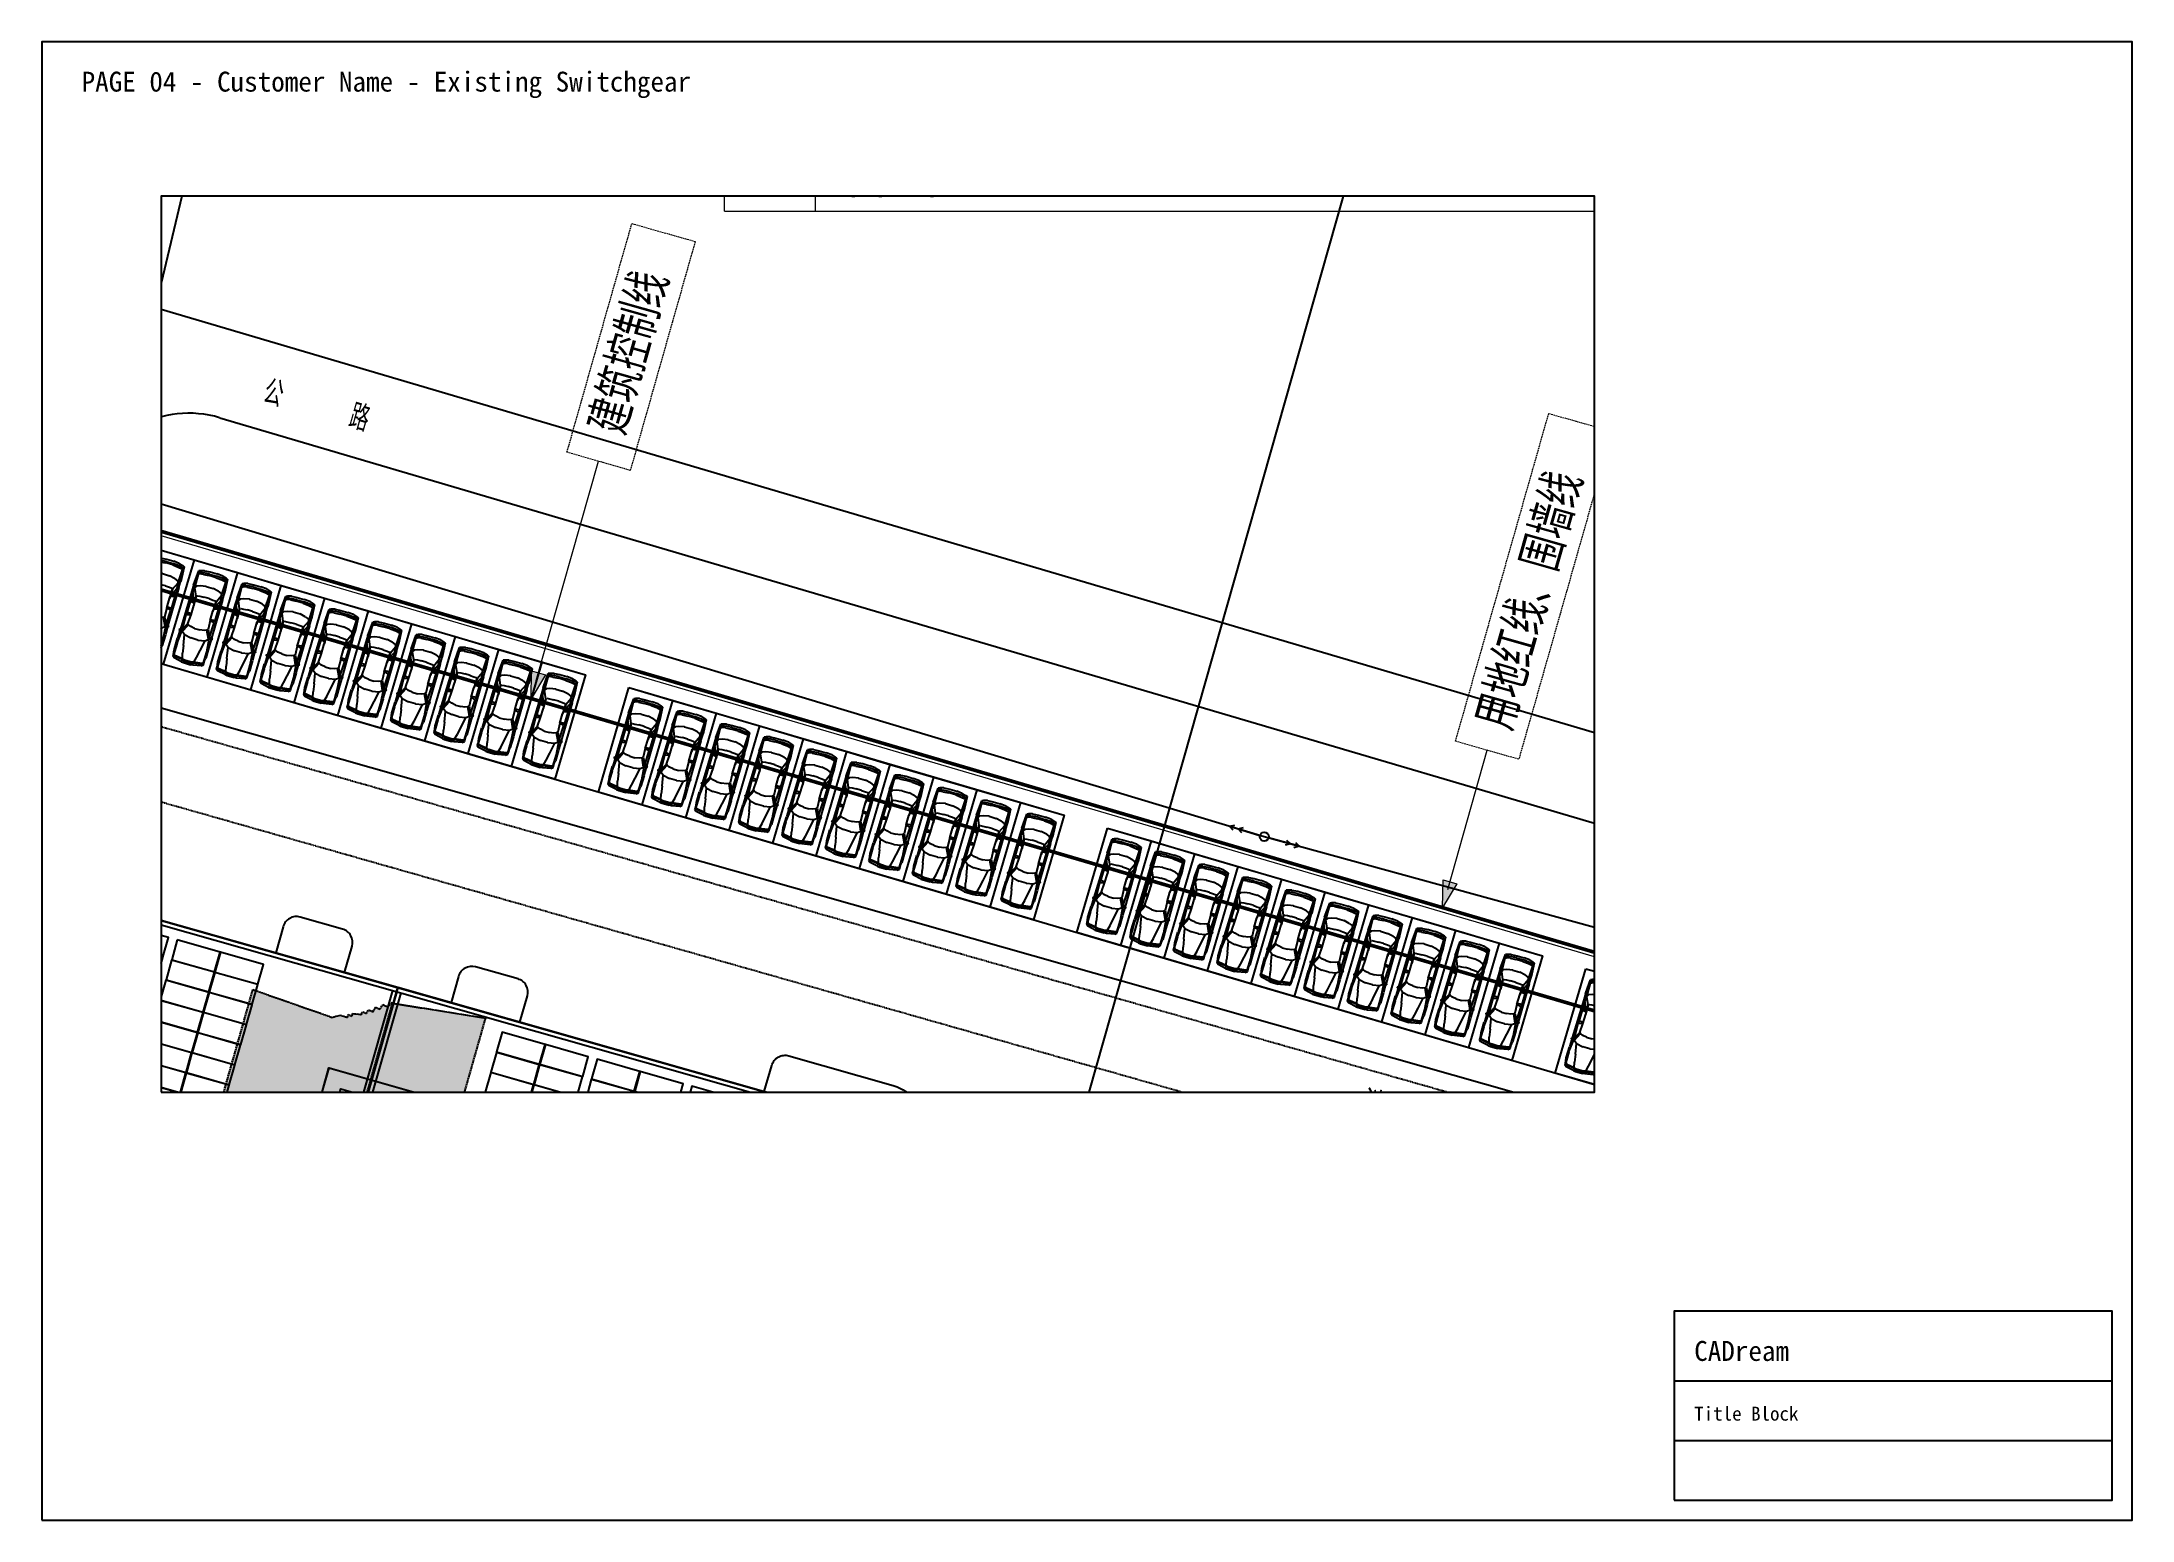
# Paper-space layout 'Layout1' of a CAD drawing. Header units: metres, sheet in millimetres. Extents: x 0 to 420, y 0 to 297.
# The model-space entities are those that its viewports show. They can reach past a viewport. Long polylines and large blocks are cut down to what shows.
import ezdxf

# ---------------------------------------------------------------- set-up
doc = ezdxf.new("R2010")
doc.units = ezdxf.units.M
for name, pattern in [('CENTER', [5.08, 3.175, -0.635, 0.635, -0.635]), ('DASH', [0.35, 0.25, -0.1]), ('DASHED', [1.524, 1.27, -0.254])]:
    doc.linetypes.add(name, pattern=pattern)
doc.layers.add('0-道路', color=22, linetype='Continuous', lineweight=0)
doc.layers.add('地形图', color=250, linetype='Continuous', lineweight=13)
for name, color, linetype in [('biao1', 5, 'Continuous'), ('PUB_DIM', 3, 'Continuous'), ('SHEET_BORDER', 8, 'Continuous'), ('SHEET_TEXT', 5, 'Continuous'), ('SHEET_TITLEBLOCK', 7, 'Continuous'), ('SHEET_VIEWPORT_FRAME', 6, 'Continuous'), ('SOLID_HATCH', 251, 'Continuous'), ('WALL', 51, 'Continuous'), ('zt-道路', 240, 'Continuous'), ('单元区域外轮廓', 7, 'ByLayer'), ('屋脊线', 7, 'ByLayer'), ('消防车道', 3, 'Continuous'), ('电缆通道', 7, 'ByLayer'), ('管线及附属设施', 4, 'Continuous'), ('组件', 7, 'ByLayer'), ('阴影', 8, 'DASHED'), ('障碍物', 7, 'ByLayer')]:
    doc.layers.add(name, color=color, linetype=linetype)
doc.styles.add('-黑体', font='txt', dxfattribs={"width": 0.7})
pattern_1 = [(344.143, (221595.9987, -165598.90403), (0.1795964, 0.1965312), [0, -0.238125])]

# ---------------------------------------------------------------- blocks, each defined once
blk = doc.blocks.new('CADREAM_TITLEBLOCK_V1')
at = {"layer": 'SHEET_TITLEBLOCK'}
for p, q in [((0, 24), (88, 24)), ((0, 12), (88, 12))]:
    blk.add_line(p, q, dxfattribs=at)
blk.add_lwpolyline([(0, 0), (88, 0), (88, 38), (0, 38)], close=True, dxfattribs=at)
for s, height, p in [('CADream', 4, (4, 28)), ('Title Block', 2.8, (4, 16))]:
    blk.add_text(s, height=height, dxfattribs=at).set_placement(p)
blk = doc.blocks.new('604')
at = {"layer": '管线及附属设施', "color": 4, "linetype": 'Continuous'}
blk.add_circle((0, 0), 0.25, dxfattribs=at)
blk = doc.blocks.new('511301')
at = {"layer": '管线及附属设施', "color": 4, "linetype": 'Continuous', "flags": 128}
for points in [[(2, 0), (0.25, 0)], [(1.24, 0.15), (1.5, 0), (1.24, -0.15)], [(1.74, 0.15), (2, 0), (1.74, -0.15)]]:
    blk.add_lwpolyline(points, dxfattribs=at)
blk = doc.blocks.new('_F27')
for p, q in [((-2489, 522), (-2514, 196)), ((-2514, -206), (-2514, 196)), ((-2489, 522), (-2426, 736)), ((-2426, 736), (-2389, 824)), ((-2389, 824), (-1610, 874)), ((-2389, 824), (-1560, 874)), ((-2264, 812), (-2389, 824)), ((-2364, 522), (-2389, 196)), ((-2389, -206), (-2389, 196)), ((-2326, 736), (-2364, 522)), ((-2326, 736), (-2351, 596)), ((-2351, 594), (-2351, 596)), ((-2326, 736), (-2288, 811)), ((-2301, 196), (-2276, 522)), ((-2301, 196), (-2301, -206)), ((-2200, 786), (-2288, 811)), ((-2276, 522), (-2238, 736)), ((-2200, 786), (-2238, 736)), ((-1560, 874), (-2212, 815)), ((-2208, 815), (-2211, 814)), ((-1660, 862), (-2208, 815)), ((-1446, 761), (-2200, 786)), ((-1622, 510), (-1685, 196)), ((-1685, -206), (-1685, 196)), ((-1560, 874), (-1660, 862)), ((-1622, 510), (-1547, 698)), ((-1617, 869), (-1620, 866)), ((-1208, 874), (-1610, 874)), ((-1547, 698), (-1446, 761)), ((-1145, 799), (-1446, 761)), ((-1019, 572), (-1446, 761)), ((-1208, 874), (980, 889)), ((-1145, 799), (-682, 557)), ((-1145, 799), (124, 799)), ((-1082, 145), (-1070, 371)), ((-1082, 145), (-1082, -156)), ((-1070, 371), (-1057, 510)), ((-1019, 572), (-1057, 510)), ((-680, 556), (-1019, 572)), ((-1019, 572), (-479, 547)), ((-743, 849), (-793, 874)), ((-730, 799), (-743, 849)), ((-630, 555), (-730, 799)), ((-680, 556), (-630, 555)), ((-642, 799), (-605, 554)), ((-605, 554), (-630, 555)), ((-479, 547), (-605, 554)), ((61, 547), (-479, 547)), ((-2, 547), (-27, 877)), ((124, 799), (61, 547)), ((61, 547), (564, 572)), ((941, 773), (124, 799)), ((564, 572), (941, 773)), ((564, 572), (614, 522)), ((1079, 748), (614, 522)), ((614, 522), (677, 371)), ((677, 371), (714, 145)), ((714, -156), (714, 145)), ((941, 773), (941, 874)), ((983, 777), (941, 773)), ((941, 773), (987, 765)), ((980, 902), (995, 790)), ((980, 790), (980, 898)), ((995, 790), (980, 790)), ((980, 790), (992, 746)), ((984, 905), (1020, 939)), ((992, 746), (1021, 747)), ((995, 790), (1022, 746)), ((1022, 748), (995, 790)), ((1021, 747), (1022, 748)), ((1053, 768), (1022, 746)), ((1036, 935), (1062, 857)), ((1036, 756), (1079, 748)), ((1051, 889), (1497, 893)), ((1057, 776), (1062, 857)), ((1770, 849), (1058, 784)), ((1204, 585), (1079, 748)), ((1795, 472), (1204, 585)), ((1280, 196), (1204, 585)), ((1280, 196), (1280, -206)), ((1506, 899), (2121, 899)), ((2461, 849), (1770, 849)), ((2222, 397), (1795, 472)), ((2272, 876), (2121, 899)), ((2523, 321), (2222, 397)), ((2272, 876), (2272, 874)), ((2437, 851), (2272, 876)), ((2511, 874), (2287, 874)), ((2398, 849), (2461, 773)), ((2437, 850), (2433, 851)), ((2498, 773), (2436, 849)), ((2511, 874), (2450, 850)), ((2461, 773), (2523, 321)), ((2561, 321), (2498, 773)), ((2599, 773), (2511, 874)), ((2523, 321), (2586, 321)), ((2523, 321), (2561, 196)), ((2580, 196), (2542, 321)), ((2561, 196), (2561, -206)), ((2611, 196), (2574, 321)), ((2580, 321), (2618, 196)), ((2580, 196), (2580, -206)), ((2599, 773), (2687, 321)), ((2611, 196), (2611, -206)), ((2618, -206), (2618, 196)), ((2687, 321), (2699, 196)), ((2699, -206), (2699, 196)), ((-2489, -533), (-2514, -206)), ((-2489, -533), (-2426, -747)), ((-2426, -747), (-2389, -835)), ((-2389, -206), (-2364, -533)), ((-2389, -835), (-2264, -823)), ((-1560, -885), (-2389, -835)), ((-1610, -885), (-2389, -835)), ((-2326, -747), (-2364, -533)), ((-2351, -607), (-2351, -605)), ((-2351, -607), (-2326, -747)), ((-2326, -747), (-2288, -822)), ((-2276, -533), (-2301, -206)), ((-2288, -822), (-2200, -797)), ((-2276, -533), (-2238, -747)), ((-2200, -797), (-2238, -747)), ((-2212, -826), (-1560, -885)), ((-2208, -826), (-2211, -825)), ((-1660, -872), (-2208, -826)), ((-1446, -772), (-2200, -797)), ((-1685, -206), (-1622, -520)), ((-1560, -885), (-1660, -872)), ((-1622, -520), (-1547, -709)), ((-1621, -877), (-1617, -880)), ((-1610, -885), (-1208, -885)), ((-1547, -709), (-1446, -772)), ((-1019, -583), (-1446, -772)), ((-1145, -809), (-1446, -772)), ((-1208, -885), (980, -900)), ((-682, -568), (-1145, -809)), ((-1145, -809), (124, -809)), ((-1070, -382), (-1082, -156)), ((-1057, -520), (-1070, -382)), ((-1019, -583), (-1057, -520)), ((-479, -558), (-1019, -583)), ((-1019, -583), (-680, -567)), ((-743, -860), (-793, -885)), ((-743, -860), (-730, -809)), ((-730, -809), (-630, -566)), ((-680, -567), (-682, -568)), ((-680, -567), (-630, -566)), ((-605, -565), (-642, -809)), ((-630, -566), (-605, -565)), ((-605, -565), (-479, -558)), ((61, -558), (-479, -558)), ((-2, -558), (-27, -884)), ((61, -558), (124, -809)), ((564, -583), (61, -558)), ((941, -784), (124, -809)), ((614, -533), (564, -583)), ((564, -583), (941, -784)), ((677, -382), (614, -533)), ((1079, -759), (614, -533)), ((714, -156), (677, -382)), ((987, -776), (941, -784)), ((983, -788), (941, -784)), ((941, -885), (941, -784)), ((992, -757), (980, -800)), ((995, -800), (980, -800)), ((995, -800), (980, -913)), ((980, -909), (980, -800)), ((984, -916), (1020, -950)), ((992, -757), (1021, -758)), ((995, -800), (1022, -757)), ((1022, -758), (995, -800)), ((1021, -758), (1022, -758)), ((1022, -757), (1053, -779)), ((1036, -767), (1079, -759)), ((1036, -946), (1062, -867)), ((1051, -901), (1497, -904)), ((1057, -787), (1062, -867)), ((1770, -860), (1058, -795)), ((1204, -596), (1079, -759)), ((1204, -596), (1280, -206)), ((1795, -483), (1204, -596)), ((2121, -910), (1506, -910)), ((1770, -860), (2461, -860)), ((1795, -483), (2222, -407)), ((2121, -910), (2272, -887)), ((2270, -887), (2121, -910)), ((2523, -332), (2222, -407)), ((2437, -861), (2272, -887)), ((2272, -885), (2272, -887)), ((2285, -885), (2511, -885)), ((2398, -860), (2461, -784)), ((2436, -860), (2498, -784)), ((2437, -861), (2436, -860)), ((2450, -861), (2511, -885)), ((2523, -332), (2461, -784)), ((2561, -332), (2498, -784)), ((2599, -784), (2511, -885)), ((2523, -332), (2561, -206)), ((2586, -332), (2523, -332)), ((2580, -206), (2542, -332)), ((2618, -6), (2561, -6)), ((2574, -332), (2611, -206)), ((2618, -206), (2580, -332)), ((2687, -332), (2599, -784)), ((2687, -332), (2699, -206))]:
    blk.add_line(p, q)
for centre, start, end in [((990, 898), 132.96497, 179.74535), ((1027, 932), 18.15727, 132.96497), ((1047, 776), 305.15418, 356.86364), ((990, -909), 180.25465, 227.03503), ((1027, -942), 227.03503, 341.84273), ((1047, -787), 3.17983, 54.84582)]:
    blk.add_arc(centre, 10, start, end)
at = {"width": 0.8, "flags": 9}
for tag in ['XSIZE', 'YSIZE']:
    blk.add_attdef(tag, (0, 0), '', height=0.5, dxfattribs=at)
blk = doc.blocks.new('*U27')
at = {"layer": '单元区域外轮廓', "color": 2}
for points in [[(2020, 88240, 16249), (58500, 88239, 16249), (58500, 31759, 16249), (2020, 31760, 16249), (2020, 88240, 16249)], [(2020, 88240, 17999), (58500, 88239, 17999), (58500, 31759, 17999), (2020, 31760, 17999), (2020, 88240, 17999)]]:
    blk.add_polyline3d(points, close=True, dxfattribs=at)
at = {"flags": 1}
for tag in ['unit_id', 'unit_name', 'parapet_height', 'ground_elevation', 'is_enable_parapet']:
    blk.add_attdef(tag, (0, 0), '', height=2.5, dxfattribs=at)
blk = doc.blocks.new('*U28')
at = {"layer": '屋脊线', "color": 30}
for p, q in [((30260, 88240, 17629), (2020, 88240, 16249)), ((30260, 31760, 17629), (30260, 88240, 17629)), ((58500, 88239, 16249), (30260, 88240, 17629))]:
    blk.add_line(p, q, dxfattribs=at)
at = {"flags": 1}
for tag in ['unit_id', 'unit_name']:
    blk.add_attdef(tag, (0, 0), '', height=2.5, dxfattribs=at)
blk = doc.blocks.new('*U29')
at = {"layer": '组件', "color": 0}
blk.add_polyline3d([(0, 0, 0), (0, -113, 0), (246, -113, 12), (246, 0, 12)], close=True, dxfattribs=at)
at = {"flags": 1}
for tag in ['silicon-material', 'panel-length', 'panel-width', 'panel-height', 'mounting-hole-spacing1', 'mounting-hole-spacing2', 'userid', 'module-material', 'theme', 'name', 'vmpo', 'voco', 'pmax', 'company-name', 'note', 'id', 'impo', 'isco']:
    blk.add_attdef(tag, (0, 0), '', height=2.5, dxfattribs=at)
blk = doc.blocks.new('*U30')
at = {"layer": '组件', "color": 231}
for p in [(1489, 8744, 1698), (1785, 8744, 1712), (2033, 8744, 1724), (1489, 8629, 1698), (1785, 8629, 1712), (2033, 8629, 1724), (1489, 8513, 1698), (1785, 8513, 1712), (2033, 8513, 1724), (1785, 8398, 1712), (2033, 8398, 1724), (1785, 8282, 1712), (2033, 8282, 1724), (1785, 8167, 1712), (2033, 8167, 1724), (1785, 8052, 1712), (2033, 8052, 1724), (1785, 7936, 1712), (2033, 7936, 1724)]:
    blk.add_blockref('*U29', p, dxfattribs=at)
at = {"flags": 1}
for tag in ['tilt', 'azimuth', 'mode', 'align', 'array-mode', 'panel-x', 'panel-y', 'offset-x', 'offset-y', 'panel-per-row', 'bracket-type', 'bracket-value', 'row-per-array']:
    blk.add_attdef(tag, (0, 0), '', height=2.5, dxfattribs=at)
blk = doc.blocks.new('*U31')
at = {"layer": '组件', "color": 0}
blk.add_polyline3d([(0, 0, 0), (0, 113, 0), (-246, 113, 12), (-246, 0, 12)], close=True, dxfattribs=at)
at = {"flags": 1}
for tag in ['silicon-material', 'panel-length', 'panel-width', 'panel-height', 'mounting-hole-spacing1', 'mounting-hole-spacing2', 'userid', 'module-material', 'theme', 'name', 'vmpo', 'voco', 'pmax', 'company-name', 'note', 'id', 'impo', 'isco']:
    blk.add_attdef(tag, (0, 0), '', height=2.5, dxfattribs=at)
blk = doc.blocks.new('*U32')
at = {"layer": '组件', "color": 122}
for p in [(3893, 8631, 1731), (4141, 8631, 1718), (4437, 8631, 1704), (4685, 8631, 1692), (4981, 8631, 1677), (5230, 8631, 1665), (3893, 8515, 1731), (4141, 8515, 1718), (4437, 8515, 1704), (4685, 8515, 1692), (3893, 8400, 1731), (4141, 8400, 1718), (3893, 8284, 1731)]:
    blk.add_blockref('*U31', p, dxfattribs=at)
at = {"flags": 1}
for tag in ['tilt', 'azimuth', 'mode', 'align', 'array-mode', 'panel-x', 'panel-y', 'offset-x', 'offset-y', 'panel-per-row', 'bracket-type', 'bracket-value', 'row-per-array']:
    blk.add_attdef(tag, (0, 0), '', height=2.5, dxfattribs=at)
blk = doc.blocks.new('*U47')
at = {"layer": '障碍物', "color": 1}
blk.add_polyline3d([(32700, 82940, 10), (32700, 37060, 10), (27820, 37060, 10), (27820, 82940, 10)], close=True, dxfattribs=at)
at = {"flags": 1}
for tag in ['height', 'shape']:
    blk.add_attdef(tag, (0, 0), '', height=2.5, dxfattribs=at)

msp = doc.modelspace()

# ---------------------------------------------------------------- hatches: boundary and pattern name
h = msp.add_hatch()
h.set_pattern_fill('DOTS', scale=0.15, angle=-15.857)
h.set_pattern_definition(pattern_1)
h.paths.add_polyline_path([(221648.93, -165523.09), (221635.21, -165571.53), (221632.81, -165570.85), (221628.69, -165566.56), (221641.23, -165522.4), (221645.6, -165523.93), (221646.03, -165523.81), (221646.45, -165523.93), (221646.49, -165523.77), (221646.69, -165523.87), (221646.73, -165523.72), (221647.21, -165523.77), (221647.3, -165523.63), (221647.49, -165523.72), (221647.6, -165523.51), (221647.84, -165523.62), (221648, -165523.37), (221648.24, -165523.48), (221648.39, -165523.23), (221648.67, -165523.35), (221648.93, -165523.09)])
h = msp.add_hatch()
h.set_pattern_fill('DOTS', scale=0.15, angle=-15.857)
h.set_pattern_definition(pattern_1)
h.paths.add_polyline_path([(221654.05, -165523.97), (221641.51, -165568.13), (221637.57, -165572.21), (221635.24, -165571.59), (221648.99, -165523.16), (221654.05, -165523.97)])
h = msp.add_hatch()
h.set_pattern_fill('DOTS', scale=0.15, angle=-15.857)
h.set_pattern_definition(pattern_1)
h.paths.add_polyline_path([(221676.37, -165530.02), (221660.94, -165584.33), (221633.81, -165576.62), (221634.03, -165575.85), (221658.48, -165579.89), (221659.65, -165575.78), (221657.56, -165573.65), (221670.43, -165528.34), (221676.37, -165530.02)])
at = {"layer": 'PUB_DIM', "lineweight": 0}
for points in [[(221656.58, -165506.36), (221656.6, -165504.82), (221657.37, -165505.04)], [(221706.84, -165517.88), (221706.86, -165516.34), (221707.63, -165516.56)]]:
    msp.add_hatch(color=20, dxfattribs=at).paths.add_polyline_path(points)

# ---------------------------------------------------------------- linework, layer by layer
at = {"color": 1, "linetype": 'CENTER', "ltscale": 0.005, "const_width": 0.2, "flags": 128}
msp.add_lwpolyline([(221603.92, -165580.58), (221610.9, -165556.03), (221478.7, -165518.47), (221496.5, -165456.12), (221779.34, -165539.17), (221785.94, -165632.29), (221603.92, -165580.58)], dxfattribs=at)
at = {"color": 1, "linetype": 'DASH', "ltscale": 0.005, "const_width": 0.2, "flags": 128}
msp.add_lwpolyline([(221484.85, -165520.22), (221501.79, -165460.9), (221776.5, -165541.57), (221782.33, -165623.78), (221605.89, -165573.66)], dxfattribs=at)
at = {"layer": '0-道路', "linetype": 'Continuous'}
for p, q in [((221778.32, -165538.87), (221617.87, -165491.76)), ((221778.09, -165539.05), (221635.31, -165497.13))]:
    msp.add_line(p, q, dxfattribs=at)
at = {"layer": 'biao1', "color": 5, "linetype": 'Continuous', "flags": 128}
msp.add_lwpolyline([(221827.49, -165551.4), (221789.84, -165541.08), (221745.24, -165527.22), (221697, -165513.97), (221634.14, -165495.01), (221560.55, -165473.5), (221480.71, -165450.26)], dxfattribs=at)
at = {"layer": 'PUB_DIM', "color": 1, "lineweight": 0}
for p, q in [((221672.23, -165376.8), (221672.23, -165479.48)), ((221667.23, -165479.48), (221772.12, -165479.48)), ((221667.23, -165479.48), (221772.12, -165479.48)), ((221667.23, -165479.48), (221772.12, -165479.48)), ((221672.23, -165479.48), (221772.12, -165479.48)), ((221672.23, -165479.48), (221772.12, -165479.48)), ((221672.23, -165479.48), (221772.12, -165479.48)), ((221672.23, -165479.48), (221772.12, -165479.48)), ((221672.23, -165479.48), (221772.12, -165479.48))]:
    msp.add_line(p, q, dxfattribs=at)
at = {"layer": 'PUB_DIM', "color": 20, "lineweight": 0}
for p, q in [((221656.86, -165505.35), (221660.29, -165493.27)), ((221707.12, -165516.88), (221709.3, -165509.2))]:
    msp.add_line(p, q, dxfattribs=at)
at = {"layer": 'PUB_DIM', "color": 1, "lineweight": 0}
msp.add_lwpolyline([(221667.23, -165479.48), (221667.23, -165376.8), (221772.12, -165376.8), (221772.12, -165479.48)], dxfattribs=at)
at = {"layer": 'PUB_DIM', "color": 20, "linetype": 'DASH', "lineweight": 0, "ltscale": 5}
for points in [[(221658.55, -165492.77), (221662.13, -165480.16), (221665.62, -165481.15), (221662.04, -165493.77)], [(221707.55, -165508.71), (221712.69, -165490.63), (221716.18, -165491.62), (221711.04, -165509.7)]]:
    msp.add_lwpolyline(points, close=True, dxfattribs=at)
at = {"layer": 'PUB_DIM', "color": 20, "lineweight": 0, "flags": 128}
for points in [[(221656.58, -165506.36), (221656.6, -165504.82), (221657.37, -165505.04), (221656.58, -165506.36)], [(221706.84, -165517.88), (221706.86, -165516.34), (221707.63, -165516.56), (221706.84, -165517.88)]]:
    msp.add_lwpolyline(points, dxfattribs=at)
at = {"layer": 'SOLID_HATCH', "linetype": 'Continuous'}
for p, q in [((221679.21, -165556.68), (221710.75, -165445.64)), ((221635.15, -165496.83), (221779.34, -165539.17))]:
    msp.add_line(p, q, dxfattribs=at)
at = {"layer": 'WALL', "color": 20, "linetype": 'Continuous'}
for p, q in [((221648.93, -165522.45), (221647.29, -165528.22)), ((221649.16, -165522.51), (221647.52, -165528.28)), ((221649.39, -165522.58), (221647.75, -165528.35))]:
    msp.add_line(p, q, dxfattribs=at)
for points in [[(221676.1, -165530.16), (221660.79, -165584.03), (221606.93, -165568.73), (221622.23, -165514.86)], [(221648.96, -165528.69), (221636.94, -165571.02), (221634.06, -165570.2), (221646.08, -165527.87)]]:
    msp.add_lwpolyline(points, close=True, dxfattribs=at)
at = {"layer": 'zt-道路', "linetype": 'Continuous'}
for p, q in [((221642.98, -165454.78), (221635.86, -165484.79)), ((221635.86, -165484.79), (221791.86, -165530.87)), ((221639.4, -165490.87), (221792.14, -165535.88)), ((221635.59, -165498), (221637.99, -165498.71)), ((221637.99, -165498.71), (221640.38, -165499.41)), ((221640.38, -165499.41), (221642.78, -165500.12)), ((221642.78, -165500.12), (221645.18, -165500.82)), ((221645.18, -165500.82), (221647.58, -165501.52)), ((221626.49, -165501.58), (221763.43, -165541.79)), ((221647.58, -165501.52), (221649.98, -165502.23)), ((221649.98, -165502.23), (221652.38, -165502.93)), ((221652.38, -165502.93), (221654.78, -165503.64)), ((221654.78, -165503.64), (221657.17, -165504.34)), ((221657.17, -165504.34), (221659.57, -165505.05)), ((221660.28, -165511.51), (221661.97, -165505.75)), ((221661.97, -165505.75), (221664.37, -165506.45)), ((221664.37, -165506.45), (221666.77, -165507.16)), ((221666.77, -165507.16), (221669.17, -165507.86)), ((221669.17, -165507.86), (221671.57, -165508.57)), ((221671.57, -165508.57), (221673.97, -165509.27)), ((221673.97, -165509.27), (221676.36, -165509.98)), ((221676.36, -165509.98), (221678.76, -165510.68)), ((221678.76, -165510.68), (221681.16, -165511.38)), ((221681.16, -165511.38), (221683.56, -165512.09)), ((221683.56, -165512.09), (221685.96, -165512.79)), ((221686.67, -165519.25), (221688.36, -165513.5)), ((221688.36, -165513.5), (221690.76, -165514.2)), ((221690.76, -165514.2), (221693.16, -165514.91)), ((221693.16, -165514.91), (221695.55, -165515.61)), ((221695.55, -165515.61), (221697.95, -165516.31)), ((221697.95, -165516.31), (221700.35, -165517.02)), ((221700.35, -165517.02), (221702.75, -165517.72)), ((221702.75, -165517.72), (221705.15, -165518.43)), ((221705.15, -165518.43), (221707.55, -165519.13)), ((221707.55, -165519.13), (221709.95, -165519.84)), ((221709.95, -165519.84), (221712.35, -165520.54)), ((221713.05, -165527), (221714.74, -165521.25)), ((221714.74, -165521.25), (221717.14, -165521.95))]:
    msp.add_line(p, q, dxfattribs=at)
at = {"layer": 'zt-道路', "color": 8, "linetype": 'Continuous'}
for p, q in [((221637.99, -165498.71), (221636.29, -165504.46)), ((221640.38, -165499.41), (221638.69, -165505.17)), ((221642.78, -165500.12), (221641.09, -165505.87)), ((221645.18, -165500.82), (221643.49, -165506.58)), ((221647.58, -165501.52), (221645.89, -165507.28)), ((221649.98, -165502.23), (221648.29, -165507.99)), ((221652.38, -165502.93), (221650.69, -165508.69)), ((221654.78, -165503.64), (221653.09, -165509.39)), ((221657.17, -165504.34), (221655.48, -165510.1)), ((221664.37, -165506.45), (221662.68, -165512.21)), ((221666.77, -165507.16), (221665.08, -165512.92)), ((221669.17, -165507.86), (221667.48, -165513.62)), ((221671.57, -165508.57), (221669.88, -165514.32)), ((221673.97, -165509.27), (221672.28, -165515.03)), ((221676.36, -165509.98), (221674.67, -165515.73)), ((221678.76, -165510.68), (221677.07, -165516.44)), ((221681.16, -165511.38), (221679.47, -165517.14)), ((221683.56, -165512.09), (221681.87, -165517.85)), ((221690.76, -165514.2), (221689.07, -165519.96)), ((221693.16, -165514.91), (221691.47, -165520.66)), ((221695.55, -165515.61), (221693.86, -165521.37)), ((221697.95, -165516.31), (221696.26, -165522.07)), ((221700.35, -165517.02), (221698.66, -165522.78)), ((221702.75, -165517.72), (221701.06, -165523.48)), ((221705.15, -165518.43), (221703.46, -165524.18)), ((221707.55, -165519.13), (221705.86, -165524.89)), ((221709.95, -165519.84), (221708.26, -165525.59)), ((221717.14, -165521.95), (221715.45, -165527.71))]:
    msp.add_line(p, q, dxfattribs=at)
at = {"layer": 'zt-道路', "linetype": 'Continuous'}
for points in [[(221635.59, -165498), (221659.57, -165505.05), (221657.88, -165510.8), (221633.9, -165503.76)], [(221661.97, -165505.75), (221685.96, -165512.79), (221684.27, -165518.55), (221660.28, -165511.51)], [(221688.36, -165513.5), (221712.35, -165520.54), (221710.66, -165526.3), (221686.67, -165519.25)], [(221714.74, -165521.25), (221738.73, -165528.29), (221737.04, -165534.05), (221713.05, -165527)]]:
    msp.add_lwpolyline(points, close=True, dxfattribs=at)
for points in [[(221642.49, -165520.37), (221646.29, -165521.45), (221646.7, -165520.01, 0.414214), (221646.18, -165519.07), (221643.84, -165518.4, 0.414214), (221642.9, -165518.93), (221642.49, -165520.37)], [(221655.96, -165524.19), (221656.37, -165522.75, 0.414214), (221655.85, -165521.81), (221653.51, -165521.15, 0.414214), (221652.57, -165521.67), (221652.16, -165523.12), (221655.96, -165524.19)]]:
    msp.add_lwpolyline(points, format="xyb", dxfattribs=at)
at = {"layer": 'zt-道路', "linetype": 'Continuous', "flags": 128}
msp.add_lwpolyline([(221678.25, -165530.78), (221662.95, -165584.64, -0.414214), (221659.86, -165586.37), (221654.11, -165584.73, -0.414214), (221653.58, -165583.79), (221653.99, -165582.35), (221660.96, -165584.33), (221667.58, -165561.01), (221676.39, -165530), (221669.43, -165528.02), (221669.84, -165526.58, -0.414214), (221670.78, -165526.05), (221676.53, -165527.69, -0.414214), (221678.25, -165530.78)], format="xyb", dxfattribs=at)
at = {"layer": 'zt-道路', "linetype": 'Continuous'}
msp.add_arc((221637.7, -165496.62), 6, 73.5801, 163.6363, dxfattribs=at)
at = {"layer": '单元区域外轮廓', "elevation": 16.25}
msp.add_lwpolyline([(221622.06, -165514.57), (221676.39, -165530), (221660.96, -165584.33), (221606.63, -165568.9), (221622.06, -165514.57)], dxfattribs=at)
at = {"layer": '屋脊线', "elevation": 17.63}
msp.add_lwpolyline([(221649.23, -165522.28), (221633.79, -165576.61)], dxfattribs=at)
at = {"layer": '消防车道', "linetype": 'DASH', "ltscale": 0.005, "flags": 128}
for points in [[(221784.24, -165608.34), (221778.28, -165608.81, -0.300604), (221769.6, -165604, 0.121319), (221766.44, -165600.41), (221762.8, -165597.88, 0.082821), (221758.93, -165596.05), (221736.84, -165589.77, -0.414214), (221730.64, -165578.65), (221738.63, -165550.53, -0.414214), (221749.75, -165544.33), (221763.68, -165548.28), (221762.51, -165552.38), (221774.06, -165555.66), (221777.34, -165544.12), (221765.79, -165540.84), (221764.77, -165544.44), (221627.5, -165505.45, -0.414214), (221621.3, -165494.33), (221621.71, -165492.89)], [(221722.92, -165605.84), (221753.82, -165614.62, 0.088882), (221756.98, -165614.93), (221761.2, -165614.6, 0.705064), (221764.16, -165603.69), (221760.52, -165601.16, 0.082821), (221757.84, -165599.89), (221735.75, -165593.62, -0.414214), (221726.79, -165577.56), (221734.78, -165549.43, 0.414214), (221728.59, -165538.32), (221626.41, -165509.29, 0.414214), (221615.29, -165515.49), (221602.04, -165562.15, 0.414214), (221608.24, -165573.26), (221722.92, -165605.84)]]:
    msp.add_lwpolyline(points, format="xyb", dxfattribs=at)
at = {"layer": '电缆通道', "color": 6}
msp.add_polyline3d([(221628.25, -165504.61, 0), (221761.45, -165542.45, 0)], dxfattribs=at)
at = {"layer": '阴影', "linetype": 'DASHED'}
for points in [[(221648.93, -165523.09, 17.63), (221635.21, -165571.53, 17.63), (221632.81, -165570.85, 17.51), (221628.69, -165566.56, 17.25), (221641.23, -165522.4, 17.25), (221645.6, -165523.93, 17.48), (221646.03, -165523.81, 17.5), (221646.45, -165523.93, 17.52), (221646.49, -165523.77, 17.52), (221646.69, -165523.87, 17.53), (221646.73, -165523.72, 17.53), (221647.21, -165523.77, 17.55), (221647.3, -165523.63, 17.56), (221647.49, -165523.72, 17.57), (221647.6, -165523.51, 17.57), (221647.84, -165523.62, 17.58), (221648, -165523.37, 17.59), (221648.24, -165523.48, 17.6), (221648.39, -165523.23, 17.6), (221648.67, -165523.35, 17.62), (221648.93, -165523.09, 17.63)], [(221654.05, -165523.97, 17.38), (221641.51, -165568.13, 17.38), (221637.57, -165572.21, 17.51), (221635.24, -165571.59, 17.63), (221648.99, -165523.16, 17.63), (221654.05, -165523.97, 17.38)], [(221676.37, -165530.02, 16.25), (221660.94, -165584.33, 16.25), (221633.81, -165576.62, 17.63), (221634.03, -165575.85, 17.63), (221658.48, -165579.89, 16.42), (221659.65, -165575.78, 16.42), (221657.56, -165573.65, 16.55), (221670.43, -165528.34, 16.55), (221676.37, -165530.02, 16.25)]]:
    msp.add_polyline3d(points, close=True, dxfattribs=at)
at = {"layer": '障碍物', "color": 20, "linetype": 'Continuous', "elevation": 19.56}
msp.add_lwpolyline([(221650.13, -165528.05), (221637.59, -165572.18), (221632.89, -165570.85), (221645.43, -165526.71)], close=True, dxfattribs=at)

# ---------------------------------------------------------------- block references
at = {"layer": 'SOLID_HATCH', "linetype": 'Continuous', "xscale": 0.001, "yscale": 0.001, "zscale": 0.001, "rotation": 253.6363458292389}
for p in [(221635.97, -165501.14), (221638.37, -165501.84), (221640.77, -165502.55), (221643.17, -165503.25), (221645.57, -165503.96), (221647.97, -165504.66), (221650.37, -165505.36), (221652.76, -165506.07), (221655.16, -165506.77), (221657.65, -165507.5), (221662.36, -165508.89), (221664.76, -165509.59), (221667.16, -165510.3), (221669.56, -165511), (221671.95, -165511.7), (221674.35, -165512.41), (221676.75, -165513.11), (221679.15, -165513.82), (221681.55, -165514.52), (221684.04, -165515.25), (221688.75, -165516.63), (221691.14, -165517.34), (221693.54, -165518.04), (221695.94, -165518.75), (221698.34, -165519.45), (221700.74, -165520.16), (221703.14, -165520.86), (221705.54, -165521.56), (221707.94, -165522.27), (221710.43, -165523), (221715.13, -165524.38)]:
    msp.add_blockref('_F27', p, dxfattribs=at)
at = {"layer": '单元区域外轮廓', "xscale": 0.001, "yscale": 0.001, "zscale": 0.001, "rotation": 344.143}
msp.add_blockref('*U27', (221596, -165598.9, 0), dxfattribs=at)
at = {"layer": '地形图', "color": 250, "linetype": 'Continuous'}
for name, p, rotation in [('511301', (221634.14, -165495.01), 343.2162949997728), ('511301', (221697, -165513.97), 163.2163040006469), ('604', (221697, -165513.97), 164.6446330001682), ('511301', (221697, -165513.97), 344.6446250007705)]:
    msp.add_blockref(name, p, dxfattribs=dict(at, rotation=rotation))
at = {"layer": '屋脊线', "xscale": 0.001, "yscale": 0.001, "zscale": 0.001, "rotation": 344.143}
msp.add_blockref('*U28', (221596, -165598.9, 0), dxfattribs=at)
at = {"layer": '组件', "xscale": 0.01, "yscale": 0.01, "zscale": 0.01, "rotation": 344.143}
for name in ['*U30', '*U32']:
    msp.add_blockref(name, (221596, -165598.9, 0), dxfattribs=at)
at = {"layer": '障碍物', "xscale": 0.001, "yscale": 0.001, "zscale": 0.001, "rotation": 344.143}
msp.add_blockref('*U47', (221596, -165598.9, 0), dxfattribs=at)

# ---------------------------------------------------------------- texts
at = {"layer": 'PUB_DIM', "color": 5, "lineweight": 0, "style": '-黑体', "width": 0.7}
for s, p in [('绿化率：', (221672.99, -165478.45)), ('8.', (221668.72, -165478.45))]:
    msp.add_text(s, height=2.5, dxfattribs=at).set_placement(p)
at = {"layer": 'PUB_DIM', "color": 20, "lineweight": 0, "style": '-黑体', "width": 0.7}
for s, p in [('建筑控制线', (221661.63, -165491.9)), ('用地红线、围墙线', (221710.54, -165508.19))]:
    msp.add_text(s, height=2, rotation=74.1428, dxfattribs=at).set_placement(p)
at = {"layer": 'PUB_DIM', "color": 5, "lineweight": 0, "style": '-黑体', "width": 0.65}
for s, height, p in [('公       路', 1.25, (221641.72, -165489.92)), ('消防车行驶路线', 1.5, (221702.2, -165529.36))]:
    msp.add_text(s, height=height, rotation=344.1428, dxfattribs=at).set_placement(p)

psp = doc.layouts.get("Layout1")

# ---------------------------------------------------------------- linework, layer by layer
at = {"layer": 'SHEET_BORDER'}
psp.add_lwpolyline([(0, 0), (420, 0), (420, 297), (0, 297)], close=True, dxfattribs=at)
at = {"layer": 'SHEET_VIEWPORT_FRAME'}
psp.add_lwpolyline([(24, 86), (312, 86), (312, 266), (24, 266)], close=True, dxfattribs=at)

# ---------------------------------------------------------------- block references
at = {"layer": 'SHEET_TITLEBLOCK'}
psp.add_blockref('CADREAM_TITLEBLOCK_V1', (328, 4), dxfattribs=at)

# ---------------------------------------------------------------- texts
at = {"layer": 'SHEET_TEXT'}
psp.add_text('PAGE 04 - Customer Name - Existing Switchgear', height=4, dxfattribs=at).set_placement((8, 287))

# ---------------------------------------------------------------- viewports
at = {"layer": 'SHEET_VIEWPORT_FRAME'}
psp.add_viewport(center=(168, 176), size=(288, 180), view_center_point=(221675.7, -165503.35), view_height=49.4035, dxfattribs=at)

doc.saveas('drawing.dxf')
